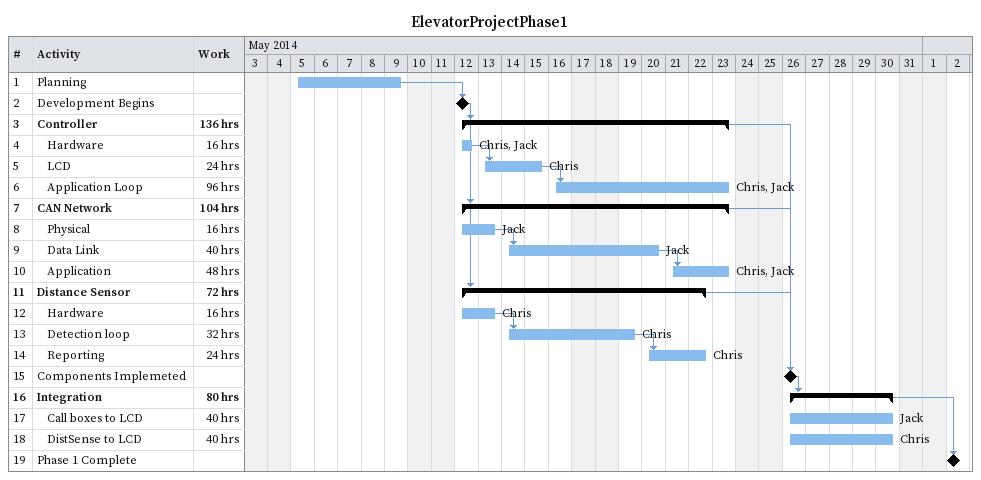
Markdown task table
ElevatorProjectPhase1

| ID | Level | Task | Start | Finish | Predecessors | Resources | Work (h) |
|---|---|---|---|---|---|---|---|
| 1 | 1 | Planning | 2014-05-05 | 2014-05-09 |  |  |  |
| 2 | 1 | Development Begins (milestone) | 2014-05-12 | 2014-05-12 | 1 |  |  |
| 3 | 1 | **Controller** | 2014-05-12 | 2014-05-23 | 2 |  | 136 |
| 4 | 2 | Hardware | 2014-05-12 | 2014-05-12 |  | Chris, Jack | 16 |
| 5 | 2 | LCD | 2014-05-13 | 2014-05-15 | 4 | Chris | 24 |
| 6 | 2 | Application Loop | 2014-05-16 | 2014-05-23 | 5 | Chris, Jack | 96 |
| 7 | 1 | **CAN Network** | 2014-05-12 | 2014-05-23 | 2 |  | 104 |
| 8 | 2 | Physical | 2014-05-12 | 2014-05-13 |  | Jack | 16 |
| 9 | 2 | Data Link | 2014-05-14 | 2014-05-20 | 8 | Jack | 40 |
| 10 | 2 | Application | 2014-05-21 | 2014-05-23 | 9 | Chris, Jack | 48 |
| 11 | 1 | **Distance Sensor** | 2014-05-12 | 2014-05-22 | 2 |  | 72 |
| 12 | 2 | Hardware | 2014-05-12 | 2014-05-13 |  | Chris | 16 |
| 13 | 2 | Detection loop | 2014-05-14 | 2014-05-19 | 12 | Chris | 32 |
| 14 | 2 | Reporting | 2014-05-20 | 2014-05-22 | 13 | Chris | 24 |
| 15 | 1 | Components Implemeted (milestone) | 2014-05-26 | 2014-05-26 | 11, 7, 3 |  |  |
| 16 | 1 | **Integration** | 2014-05-26 | 2014-05-30 | 15 |  | 80 |
| 17 | 2 | Call boxes to LCD | 2014-05-26 | 2014-05-30 |  | Jack | 40 |
| 18 | 2 | DistSense to LCD | 2014-05-26 | 2014-05-30 |  | Chris | 40 |
| 19 | 1 | Phase 1 Complete (milestone) | 2014-06-02 | 2014-06-02 | 16 |  |  |
